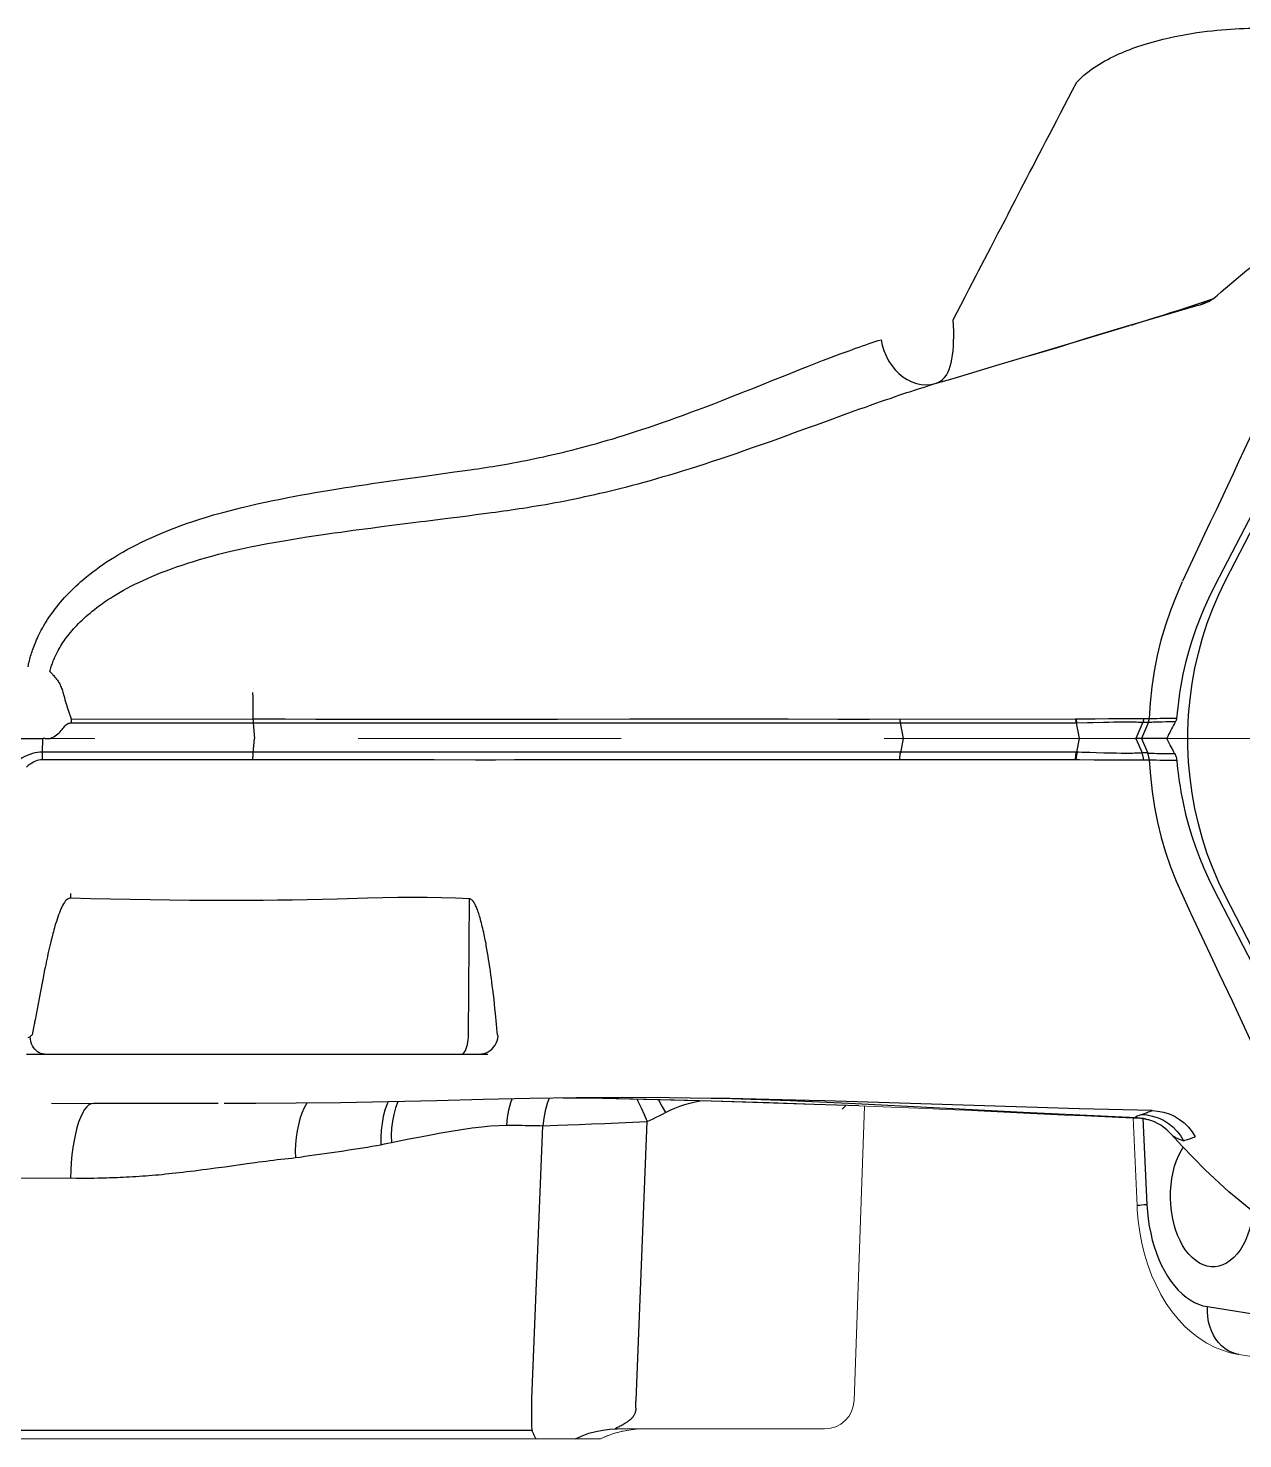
# Model space of a CAD drawing. Header units: millimetres. Extents: x 100 to 940, y 100 to 694.
# Drawn here: x 601.004 to 602.159, y 501.821 to 503.162 of the extents above; entities that cross this region are included whole.
import ezdxf

# ---------------------------------------------------------------- set-up
doc = ezdxf.new("R2010")
doc.units = ezdxf.units.MM
doc.linetypes.add('CENTER', pattern=[2, 1.25, -0.25, 0.25, -0.25])
doc.layers.add('CL', color=1, linetype='CENTER', lineweight=9)
doc.layers.add('OUTLINE', color=6, linetype='Continuous', lineweight=9)

msp = doc.modelspace()

# ---------------------------------------------------------------- linework, layer by layer
at = {"color": 9, "linetype": 'Continuous'}
for p, q in [((601.9075, 502.9313), (601.919, 502.9533)), ((601.8986, 502.9141), (601.9052, 502.9269)), ((601.9052, 502.9269), (601.9075, 502.9313)), ((601.8943, 502.9059), (601.8986, 502.9141)), ((601.8834, 502.8847), (601.8943, 502.9059)), ((602.0977, 502.894), (602.114, 502.8993)), ((602.114, 502.8993), (602.1302, 502.9047)), ((602.1243, 502.9014), (602.1256, 502.9019)), ((601.7237, 502.8319), (601.7346, 502.8362)), ((601.8662, 502.824), (601.8833, 502.829)), ((601.7663, 502.7897), (601.7782, 502.794)), ((601.7782, 502.794), (601.7894, 502.7981)), ((601.3625, 502.7335), (601.3794, 502.7359)), ((601.3794, 502.7359), (601.4096, 502.7401)), ((601.4096, 502.7401), (601.417, 502.7411)), ((601.3401, 502.7303), (601.3491, 502.7316)), ((601.3491, 502.7316), (601.3625, 502.7335)), ((601.3863, 502.694), (601.403, 502.6961)), ((601.403, 502.6961), (601.4146, 502.6975)), ((601.4146, 502.6975), (601.4222, 502.6985)), ((601.4222, 502.6985), (601.4297, 502.6995)), ((601.4297, 502.6995), (601.4372, 502.7005)), ((601.3401, 502.6882), (601.3498, 502.6894)), ((601.3498, 502.6894), (601.3728, 502.6923)), ((601.0399, 502.5217), (601.0431, 502.5118)), ((601.2176, 502.5304), (601.2177, 502.5257)), ((601.2177, 502.5257), (601.2178, 502.5211)), ((601.2178, 502.5211), (601.2179, 502.5166)), ((601.0431, 502.5118), (601.0445, 502.5075)), ((601.0445, 502.5075), (601.0452, 502.5053)), ((601.2179, 502.5166), (601.2179, 502.5098)), ((601.2179, 502.5098), (601.2179, 502.5048)), ((601.0452, 502.5053), (601.2179, 502.5052)), ((601.0452, 502.5053), (601.0452, 502.5044)), ((601.0452, 502.5044), (601.0452, 502.5036)), ((601.0452, 502.5036), (601.0452, 502.5027)), ((601.0453, 502.5015), (601.2181, 502.5015)), ((601.2181, 502.5015), (601.833, 502.5016)), ((601.2181, 502.5015), (601.2195, 502.4868)), ((601.4691, 502.5051), (601.5074, 502.5052)), ((601.5074, 502.5052), (601.576, 502.5053)), ((601.576, 502.5053), (601.607, 502.5053)), ((601.607, 502.5053), (601.6357, 502.5053)), ((601.6357, 502.5053), (601.6797, 502.5053)), ((601.6797, 502.5053), (601.7105, 502.5053)), ((601.7105, 502.5053), (601.7264, 502.5053)), ((601.7264, 502.5053), (601.7736, 502.5052)), ((601.7736, 502.5052), (601.8038, 502.5052)), ((601.8038, 502.5052), (601.9997, 502.5053)), ((601.833, 502.5016), (602.0001, 502.5016)), ((601.833, 502.5016), (601.8359, 502.4868)), ((601.9997, 502.5053), (602.0083, 502.5054)), ((602.0001, 502.5016), (602.0007, 502.5016)), ((602.0001, 502.5016), (602.0031, 502.4868)), ((602.0007, 502.5016), (602.011, 502.5019)), ((602.011, 502.5019), (602.0159, 502.5021)), ((602.0159, 502.5021), (602.0263, 502.5023)), ((602.0181, 502.5056), (602.031, 502.5057)), ((602.0263, 502.5023), (602.0312, 502.5024)), ((602.031, 502.5057), (602.0397, 502.5058)), ((602.0312, 502.5024), (602.0358, 502.5025)), ((602.0358, 502.5025), (602.0398, 502.5025)), ((602.0397, 502.5058), (602.045, 502.5058)), ((602.0398, 502.5025), (602.0433, 502.5025)), ((602.0433, 502.5025), (602.0465, 502.5025)), ((602.045, 502.5058), (602.052, 502.5058)), ((602.0465, 502.5025), (602.0506, 502.5025)), ((602.0506, 502.5025), (602.054, 502.5025)), ((602.052, 502.5058), (602.0563, 502.5058)), ((602.054, 502.5025), (602.0559, 502.5025)), ((602.0559, 502.5025), (602.0576, 502.5025)), ((602.0563, 502.5058), (602.058, 502.5058)), ((602.0636, 502.5023), (602.057, 502.4868)), ((602.0576, 502.5025), (602.0591, 502.5024)), ((602.058, 502.5058), (602.0595, 502.5058)), ((602.0591, 502.5024), (602.0603, 502.5024)), ((602.0595, 502.5058), (602.0609, 502.5057)), ((602.0603, 502.5024), (602.062, 502.5023)), ((602.0609, 502.5057), (602.063, 502.5057)), ((602.062, 502.5023), (602.0629, 502.5023)), ((602.0689, 502.5023), (602.0623, 502.4868)), ((602.0629, 502.5023), (602.0636, 502.5023)), ((602.063, 502.5057), (602.0643, 502.5057)), ((602.0637, 502.5023), (602.0689, 502.5023)), ((602.0643, 502.5057), (602.0696, 502.5057)), ((602.0714, 502.5057), (602.073, 502.5058)), ((602.072, 502.5024), (602.0735, 502.5025)), ((602.073, 502.5058), (602.0748, 502.5059)), ((602.0735, 502.5025), (602.0751, 502.5026)), ((602.0748, 502.5059), (602.0768, 502.5059)), ((602.0751, 502.5026), (602.0769, 502.5026)), ((602.0768, 502.5059), (602.0801, 502.506)), ((602.0769, 502.5026), (602.0789, 502.5027)), ((602.0789, 502.5027), (602.082, 502.5027)), ((602.0801, 502.506), (602.0837, 502.506)), ((602.082, 502.5027), (602.0853, 502.5028)), ((602.0837, 502.506), (602.089, 502.5061)), ((602.0853, 502.5028), (602.09, 502.5028)), ((602.089, 502.5061), (602.0956, 502.5061)), ((602.09, 502.5028), (602.0946, 502.5028)), ((601.0179, 502.4731), (601.0183, 502.4868)), ((601.8359, 502.4868), (601.8332, 502.473)), ((602.0031, 502.4868), (602.0004, 502.4737)), ((602.057, 502.4868), (602.063, 502.473)), ((602.0623, 502.4868), (602.0683, 502.4729)), ((601.0178, 502.4682), (601.0179, 502.4699)), ((601.0178, 502.4665), (601.0178, 502.4682)), ((601.2179, 502.4665), (601.0178, 502.4665)), ((601.2183, 502.4739), (601.0179, 502.4739)), ((601.0179, 502.4715), (601.0179, 502.4731)), ((601.0179, 502.4699), (601.0179, 502.4715)), ((601.8334, 502.4738), (601.2183, 502.4739)), ((601.3099, 502.4664), (601.271, 502.4665)), ((601.3902, 502.4664), (601.3099, 502.4664)), ((601.5792, 502.4665), (601.5494, 502.4665)), ((601.6073, 502.4665), (601.5792, 502.4665)), ((601.6338, 502.4665), (601.6073, 502.4665)), ((601.6593, 502.4665), (601.6338, 502.4665)), ((601.6854, 502.4665), (601.6593, 502.4665)), ((601.7805, 502.4664), (601.7261, 502.4665)), ((601.8069, 502.4664), (601.7805, 502.4664)), ((601.8325, 502.4664), (601.8069, 502.4664)), ((601.9997, 502.4665), (601.8325, 502.4664)), ((602.0004, 502.4737), (601.8334, 502.4738)), ((602.0003, 502.4664), (601.9997, 502.4665)), ((602.0035, 502.4664), (602.0003, 502.4664)), ((602.0024, 502.4737), (602.0014, 502.4737)), ((602.0056, 502.4736), (602.0024, 502.4737)), ((602.0173, 502.4663), (602.0035, 502.4664)), ((602.0132, 502.4733), (602.0056, 502.4736)), ((602.0194, 502.4731), (602.0132, 502.4733)), ((602.0348, 502.4662), (602.0173, 502.4663)), ((602.0265, 502.4729), (602.0194, 502.4731)), ((602.0304, 502.4728), (602.0265, 502.4729)), ((602.0344, 502.4727), (602.0304, 502.4728)), ((602.0386, 502.4727), (602.0344, 502.4727)), ((602.043, 502.4726), (602.0386, 502.4727)), ((602.0644, 502.4663), (602.0592, 502.4662)), ((602.0683, 502.473), (602.063, 502.473)), ((602.0696, 502.4663), (602.0644, 502.4663)), ((602.0707, 502.4662), (602.0696, 502.4663)), ((602.0437, 502.4662), (602.0348, 502.4662)), ((602.0528, 502.4662), (602.0437, 502.4662)), ((602.0592, 502.4662), (602.0528, 502.4662)), ((602.0732, 502.4662), (602.0707, 502.4662)), ((602.0763, 502.4661), (602.0732, 502.4662)), ((602.0798, 502.466), (602.0763, 502.4661)), ((602.0836, 502.466), (602.0798, 502.466)), ((602.0897, 502.4659), (602.0836, 502.466)), ((602.0958, 502.4658), (602.0897, 502.4659)), ((601.0448, 502.3351), (601.0449, 502.3394)), ((601.2981, 502.3342), (601.2696, 502.3335)), ((601.4228, 502.2052), (601.4236, 502.3345)), ((602.1011, 502.338), (602.1089, 502.3212)), ((602.1089, 502.3212), (602.1298, 502.2767)), ((601.0255, 502.2923), (601.0249, 502.2896)), ((601.0262, 502.2951), (601.0255, 502.2923)), ((601.027, 502.2981), (601.0262, 502.2951)), ((601.0278, 502.3013), (601.027, 502.2981)), ((601.0226, 502.2794), (601.022, 502.2768)), ((601.0231, 502.282), (601.0226, 502.2794)), ((601.0237, 502.2845), (601.0231, 502.282)), ((601.0243, 502.2871), (601.0237, 502.2845)), ((601.0249, 502.2896), (601.0243, 502.2871)), ((601.4409, 502.283), (601.4403, 502.2864)), ((601.4414, 502.2798), (601.4409, 502.283)), ((601.4419, 502.2768), (601.4414, 502.2798)), ((601.02, 502.2668), (601.0193, 502.2635)), ((601.0205, 502.2692), (601.02, 502.2668)), ((601.021, 502.2717), (601.0205, 502.2692)), ((601.0215, 502.2743), (601.021, 502.2717)), ((601.022, 502.2768), (601.0215, 502.2743)), ((601.4424, 502.2738), (601.4419, 502.2768)), ((601.4428, 502.2709), (601.4424, 502.2738)), ((601.4432, 502.2681), (601.4428, 502.2709)), ((601.4436, 502.2655), (601.4432, 502.2681)), ((601.4441, 502.2618), (601.4436, 502.2655)), ((602.1298, 502.2767), (602.1361, 502.2632)), ((601.4446, 502.2585), (601.4441, 502.2618)), ((601.445, 502.2556), (601.4446, 502.2585)), ((601.4454, 502.2519), (601.445, 502.2556)), ((601.4459, 502.2482), (601.4454, 502.2519)), ((602.1361, 502.2632), (602.1483, 502.2373)), ((601.0148, 502.2395), (601.0109, 502.2195)), ((601.4464, 502.2436), (601.4459, 502.2482)), ((601.447, 502.2387), (601.4464, 502.2436)), ((601.4475, 502.2345), (601.447, 502.2387)), ((601.4479, 502.2301), (601.4475, 502.2345)), ((601.4484, 502.2255), (601.4479, 502.2301)), ((601.4488, 502.222), (601.4484, 502.2255)), ((601.0097, 502.2137), (601.008, 502.2052)), ((601.0109, 502.2195), (601.0104, 502.2172)), ((601.4491, 502.2186), (601.4488, 502.222)), ((601.4495, 502.2152), (601.4491, 502.2186)), ((601.4498, 502.2116), (601.4495, 502.2152)), ((601.4501, 502.2078), (601.4498, 502.2116)), ((601.4503, 502.2052), (601.4501, 502.2078)), ((601.5525, 502.1445), (601.522, 502.1449)), ((601.6312, 502.1428), (601.5525, 502.1445)), ((601.4639, 502.1441), (601.4626, 502.1406)), ((601.7086, 502.1405), (601.6312, 502.1428)), ((601.7511, 502.139), (601.7086, 502.1405)), ((601.7921, 502.1415), (601.7615, 502.1424)), ((601.7778, 502.1344), (601.7812, 502.138)), ((601.84, 502.1371), (601.7842, 502.1398)), ((601.4589, 502.1193), (601.4649, 502.1193)), ((601.4649, 502.1193), (601.4707, 502.1192)), ((601.4831, 501.8593), (601.4935, 502.1187)), ((601.4935, 502.1187), (601.5078, 502.1192)), ((601.5078, 502.1192), (601.5172, 502.1195)), ((601.5172, 502.1195), (601.5279, 502.1199)), ((601.5279, 502.1199), (601.5397, 502.1204)), ((601.582, 501.8577), (601.5925, 502.1228)), ((602.0582, 502.1261), (602.0574, 502.1262)), ((602.0604, 502.1289), (602.062, 502.1294)), ((602.0627, 502.1257), (602.062, 502.1257)), ((602.0637, 502.1258), (602.0675, 502.044)), ((602.0654, 502.1253), (602.0697, 502.1242)), ((602.0994, 502.1093), (602.1023, 502.1045)), ((602.1096, 502.1068), (602.1134, 502.1081)), ((601.3396, 502.1007), (601.3429, 502.1014)), ((601.3429, 502.1014), (601.3462, 502.102)), ((601.3462, 502.102), (601.3495, 502.1027)), ((601.1824, 502.0786), (601.1912, 502.0798)), ((601.1912, 502.0798), (601.2125, 502.0828)), ((601.2125, 502.0828), (601.22, 502.0839)), ((600.9314, 502.0692), (601.0501, 502.0689)), ((601.0501, 502.0689), (601.0546, 502.069)), ((601.0546, 502.069), (601.0595, 502.069)), ((601.0595, 502.069), (601.0629, 502.069)), ((601.0629, 502.069), (601.0666, 502.069)), ((601.0666, 502.069), (601.0705, 502.0691)), ((601.0705, 502.0691), (601.0747, 502.0692)), ((602.1249, 501.9468), (602.4458, 501.8958)), ((601.4832, 501.8291), (600.9217, 501.8291))]:
    msp.add_line(p, q, dxfattribs=at)
at = {"color": 7, "linetype": 'Continuous'}
for p, q in [((602.2878, 502.9328), (602.1361, 502.64)), ((602.1422, 502.6368), (602.2941, 502.9321)), ((602.1252, 502.9017), (602.1252, 502.9017)), ((602.1344, 502.908), (602.1344, 502.908)), ((602.0629, 502.8827), (602.051, 502.8792)), ((602.0912, 502.8919), (602.0977, 502.894)), ((601.8833, 502.829), (601.9239, 502.8411)), ((602.1361, 502.64), (602.1307, 502.6296)), ((600.5726, 502.4868), (601.0183, 502.4868)), ((601.0212, 502.4869), (601.0228, 502.4869)), ((602.0623, 502.4868), (602.057, 502.4868)), ((602.0863, 502.4868), (602.0623, 502.4868)), ((602.0879, 502.4835), (602.0863, 502.4868)), ((602.0896, 502.4803), (602.0879, 502.4835)), ((602.0913, 502.4771), (602.0896, 502.4803)), ((602.2941, 502.0415), (602.1422, 502.3368)), ((601.0062, 502.1868), (601.441, 502.1868)), ((601.55, 502.1445), (601.5128, 502.145)), ((601.671, 502.1445), (601.6532, 502.1447)), ((601.0264, 502.1401), (601.0665, 502.14)), ((601.0919, 502.14), (601.0665, 502.14)), ((601.082, 502.14), (601.07, 502.14)), ((601.0956, 502.14), (601.082, 502.14)), ((601.0907, 502.14), (601.0842, 502.14)), ((601.1338, 502.14), (601.0907, 502.14)), ((601.0965, 502.14), (601.0956, 502.14)), ((601.1244, 502.14), (601.0965, 502.14)), ((601.1259, 502.14), (601.1015, 502.14)), ((601.1316, 502.14), (601.1244, 502.14)), ((601.1504, 502.1399), (601.1316, 502.14)), ((601.1439, 502.14), (601.1338, 502.14)), ((601.1465, 502.14), (601.1439, 502.14)), ((601.1547, 502.14), (601.1465, 502.14)), ((601.1564, 502.14), (601.1503, 502.14)), ((601.1658, 502.1399), (601.1504, 502.1399)), ((601.185, 502.14), (601.1561, 502.14)), ((601.1736, 502.14), (601.1658, 502.1399)), ((601.1816, 502.14), (601.1736, 502.14)), ((601.6022, 502.1434), (601.55, 502.1445)), ((601.6532, 502.1421), (601.6022, 502.1434)), ((601.7938, 502.1376), (601.7511, 502.139)), ((602.0621, 502.1257), (602.062, 502.1257)), ((602.0697, 502.1242), (602.0698, 502.1241)), ((602.1005, 502.0996), (602.0905, 502.1106))]:
    msp.add_line(p, q, dxfattribs=at)
at = {"color": 9, "linetype": 'Continuous'}
for points in [[(602.0007, 503.1106), (602.0029, 503.1129), (602.0053, 503.1151), (602.0076, 503.1172), (602.01, 503.1192), (602.0124, 503.1211), (602.0148, 503.1228), (602.0173, 503.1246), (602.0198, 503.1262), (602.0224, 503.1278), (602.025, 503.1293), (602.0276, 503.1308), (602.0303, 503.1322), (602.0329, 503.1336), (602.0356, 503.1349), (602.0383, 503.1362), (602.0409, 503.1374), (602.0435, 503.1385), (602.0461, 503.1396), (602.0488, 503.1407), (602.0514, 503.1417), (602.0541, 503.1427), (602.0569, 503.1437), (602.0598, 503.1447), (602.0628, 503.1457), (602.0659, 503.1466), (602.0691, 503.1476), (602.0724, 503.1485), (602.0758, 503.1495), (602.0793, 503.1504), (602.0829, 503.1513)], [(602.0829, 503.1513), (602.0885, 503.1526), (602.0941, 503.1538), (602.0994, 503.1549), (602.1047, 503.1559), (602.1098, 503.1568), (602.1149, 503.1576), (602.1198, 503.1583), (602.1246, 503.1589), (602.1293, 503.1594), (602.1339, 503.1599), (602.1384, 503.1603), (602.1428, 503.1606), (602.1471, 503.1609), (602.1513, 503.1612), (602.1554, 503.1614), (602.1595, 503.1616), (602.1635, 503.1617), (602.1674, 503.1618), (602.1712, 503.1618), (602.1752, 503.1618)], [(601.9928, 503.0955), (601.9967, 503.103), (602.0007, 503.1106)], [(601.9682, 503.0481), (601.9714, 503.0544), (601.9748, 503.0608), (601.9782, 503.0674), (601.9817, 503.0742), (601.9853, 503.0811), (601.9928, 503.0955)], [(601.9531, 503.0191), (601.956, 503.0246), (601.9589, 503.0302), (601.9619, 503.036), (601.9682, 503.0481)], [(601.9282, 502.9711), (601.9329, 502.9801), (601.9352, 502.9846), (601.9376, 502.9893), (601.9401, 502.994), (601.9426, 502.9988), (601.9451, 503.0037), (601.9477, 503.0087), (601.9531, 503.0191)], [(601.919, 502.9533), (601.9259, 502.9666), (601.9282, 502.9711)], [(602.1168, 502.8986), (602.1189, 502.8992), (602.121, 502.8999), (602.1231, 502.9007), (602.1252, 502.9017)], [(602.1168, 502.8986), (602.1179, 502.899), (602.1192, 502.8996), (602.1206, 502.9001), (602.1223, 502.9008), (602.1243, 502.9014)], [(601.8795, 502.8375), (601.8806, 502.8405), (601.8815, 502.8438), (601.8822, 502.8473), (601.8828, 502.8511), (601.8832, 502.8552), (601.8835, 502.8595), (601.8837, 502.864), (601.8838, 502.8688), (601.8838, 502.8739), (601.8836, 502.8792), (601.8834, 502.8847)], [(601.7346, 502.8362), (601.7399, 502.8383), (601.7449, 502.8403), (601.7498, 502.8422), (601.7545, 502.8441), (601.7591, 502.8459), (601.7635, 502.8476), (601.7678, 502.8492), (601.7719, 502.8507), (601.7758, 502.8522), (601.7797, 502.8537), (601.7834, 502.855), (601.787, 502.8563), (601.7905, 502.8576), (601.7939, 502.8588), (601.7972, 502.8599), (601.8004, 502.861), (601.8034, 502.8621), (601.8064, 502.8631), (601.8093, 502.864), (601.8121, 502.8649), (601.8148, 502.8658)], [(601.8148, 502.8658), (601.8159, 502.8605), (601.8175, 502.8554), (601.8195, 502.8504), (601.822, 502.8457), (601.8249, 502.8413), (601.8281, 502.8372), (601.8317, 502.8336), (601.8356, 502.8305), (601.8397, 502.8278), (601.844, 502.8257), (601.8485, 502.8242), (601.853, 502.8232), (601.8574, 502.8229), (601.8619, 502.8231), (601.8662, 502.824)], [(601.6928, 502.8195), (601.7058, 502.8247), (601.712, 502.8272), (601.7237, 502.8319)], [(601.8662, 502.824), (601.8689, 502.8251), (601.8712, 502.8264), (601.8733, 502.8281), (601.8752, 502.83), (601.8769, 502.8322), (601.8783, 502.8347), (601.8795, 502.8375)], [(601.6558, 502.8049), (601.6637, 502.808), (601.6714, 502.811), (601.6788, 502.8139), (601.686, 502.8168), (601.6928, 502.8195)], [(601.7894, 502.7981), (601.7947, 502.8), (601.7999, 502.8018), (601.8049, 502.8036), (601.8097, 502.8053), (601.8144, 502.8069), (601.8189, 502.8085), (601.8233, 502.81), (601.8275, 502.8115), (601.8316, 502.8129), (601.8356, 502.8142), (601.8394, 502.8155), (601.8431, 502.8167), (601.8467, 502.8179), (601.8503, 502.819), (601.8536, 502.8201), (601.8569, 502.8211), (601.8601, 502.8221), (601.8632, 502.8231), (601.8662, 502.824)], [(602.1866, 502.8179), (602.1706, 502.7839), (602.1653, 502.7725), (602.1599, 502.7612), (602.1546, 502.7498), (602.1493, 502.7384), (602.1439, 502.7269), (602.1331, 502.7039)], [(601.417, 502.7411), (601.4243, 502.7421), (601.428, 502.7427), (601.4316, 502.7432), (601.4352, 502.7438), (601.4388, 502.7443), (601.4424, 502.7449), (601.4459, 502.7454), (601.4494, 502.746), (601.4531, 502.7466), (601.4569, 502.7473), (601.4608, 502.7479), (601.4648, 502.7487), (601.4689, 502.7494), (601.4731, 502.7502), (601.4774, 502.751), (601.4816, 502.7519), (601.4859, 502.7528), (601.4902, 502.7537), (601.4945, 502.7546), (601.4989, 502.7556), (601.5032, 502.7566), (601.5076, 502.7576), (601.512, 502.7586), (601.5165, 502.7597), (601.521, 502.7609), (601.5255, 502.762), (601.5302, 502.7633), (601.5349, 502.7645), (601.5397, 502.7658), (601.5446, 502.7672), (601.5496, 502.7687), (601.5548, 502.7702), (601.5601, 502.7717), (601.5655, 502.7734), (601.571, 502.7751), (601.5767, 502.7769), (601.5825, 502.7788), (601.5885, 502.7807), (601.5946, 502.7828), (601.6008, 502.7849), (601.6072, 502.7871), (601.6137, 502.7894), (601.6204, 502.7918), (601.6272, 502.7942), (601.6341, 502.7968), (601.6412, 502.7994), (601.6484, 502.8021), (601.6558, 502.8049)], [(601.7327, 502.7775), (601.7468, 502.7826), (601.7535, 502.785), (601.7663, 502.7897)], [(601.6927, 502.7632), (601.7013, 502.7662), (601.7096, 502.7691), (601.7176, 502.772), (601.7253, 502.7748), (601.7327, 502.7775)], [(601.4372, 502.7005), (601.4447, 502.7015), (601.4485, 502.702), (601.4522, 502.7025), (601.456, 502.703), (601.4597, 502.7036), (601.4634, 502.7041), (601.4671, 502.7047), (601.4708, 502.7052), (601.4747, 502.7058), (601.4787, 502.7064), (601.4829, 502.7071), (601.4872, 502.7078), (601.4916, 502.7086), (601.4961, 502.7093), (601.5006, 502.7101), (601.5052, 502.711), (601.5098, 502.7118), (601.5145, 502.7127), (601.5191, 502.7137), (601.5238, 502.7146), (601.5285, 502.7156), (601.5332, 502.7166), (601.538, 502.7176), (601.5428, 502.7187), (601.5477, 502.7198), (601.5526, 502.721), (601.5576, 502.7221), (601.5627, 502.7234), (601.5678, 502.7247), (601.5731, 502.726), (601.5786, 502.7275), (601.5841, 502.7289), (601.5898, 502.7305), (601.5956, 502.7321), (601.6016, 502.7338), (601.6077, 502.7356), (601.614, 502.7374), (601.6204, 502.7393), (601.627, 502.7414), (601.6337, 502.7434), (601.6406, 502.7456), (601.6476, 502.7479), (601.6547, 502.7502), (601.662, 502.7526), (601.6694, 502.7551), (601.677, 502.7577), (601.6848, 502.7604), (601.6927, 502.7632)], [(601.1806, 502.6992), (601.1894, 502.7016), (601.1979, 502.7039), (601.2061, 502.706), (601.2142, 502.7079), (601.222, 502.7097), (601.2296, 502.7113), (601.2369, 502.7129), (601.2441, 502.7143), (601.2511, 502.7157), (601.2578, 502.717), (601.2644, 502.7182), (601.2708, 502.7193), (601.2771, 502.7204), (601.2831, 502.7215), (601.289, 502.7225), (601.2948, 502.7234), (601.3004, 502.7243), (601.3059, 502.7252), (601.3112, 502.726), (601.3163, 502.7268), (601.3214, 502.7275), (601.3262, 502.7283), (601.3309, 502.729), (601.3401, 502.7303)], [(601.0042, 502.555), (601.0045, 502.5564), (601.0048, 502.5579), (601.0052, 502.5593), (601.0055, 502.5608), (601.0059, 502.5622), (601.0063, 502.5636), (601.0067, 502.5651), (601.0071, 502.5665), (601.0076, 502.5679), (601.008, 502.5693), (601.0085, 502.5708), (601.0091, 502.5723), (601.0096, 502.5738), (601.0102, 502.5754), (601.0109, 502.577), (601.0115, 502.5786), (601.0123, 502.5804), (601.0131, 502.5821), (601.0139, 502.5839), (601.0148, 502.5858), (601.0158, 502.5877), (601.0168, 502.5896), (601.0179, 502.5916), (601.019, 502.5936), (601.0202, 502.5956), (601.0215, 502.5976), (601.0228, 502.5997), (601.0241, 502.6018), (601.0256, 502.6039), (601.027, 502.6059), (601.0286, 502.608), (601.0301, 502.6101), (601.0318, 502.6122), (601.0335, 502.6143), (601.0352, 502.6164), (601.037, 502.6185), (601.0389, 502.6206), (601.0409, 502.6228), (601.0429, 502.6249), (601.0451, 502.6271), (601.0473, 502.6293), (601.0496, 502.6315), (601.052, 502.6337), (601.0545, 502.6359), (601.0572, 502.6382), (601.0599, 502.6405), (601.0628, 502.6428), (601.0657, 502.6451), (601.0688, 502.6474), (601.0721, 502.6498), (601.0754, 502.6521), (601.0789, 502.6545), (601.0826, 502.6568), (601.0863, 502.6592), (601.0903, 502.6616), (601.0943, 502.6639), (601.0985, 502.6663), (601.1029, 502.6686), (601.1073, 502.6709), (601.112, 502.6732), (601.1168, 502.6755), (601.1217, 502.6778), (601.1268, 502.6801), (601.1321, 502.6823), (601.1375, 502.6845), (601.1431, 502.6867), (601.1488, 502.6888), (601.1548, 502.691), (601.1609, 502.6931), (601.1673, 502.6951), (601.1738, 502.6972), (601.1806, 502.6992)], [(602.1331, 502.7039), (602.1276, 502.6924), (602.1222, 502.6808)], [(601.1982, 502.665), (601.207, 502.6669), (601.2155, 502.6688), (601.2238, 502.6704), (601.2318, 502.672), (601.2397, 502.6734), (601.2473, 502.6747), (601.2547, 502.676), (601.2619, 502.6771), (601.269, 502.6783), (601.2758, 502.6793), (601.2824, 502.6803), (601.2889, 502.6813), (601.2952, 502.6822), (601.3014, 502.683), (601.3074, 502.6838), (601.3132, 502.6846), (601.3189, 502.6854), (601.3244, 502.6861), (601.3298, 502.6868), (601.3401, 502.6882)], [(601.3728, 502.6923), (601.3774, 502.6929), (601.3819, 502.6934), (601.3863, 502.694)], [(602.1222, 502.6808), (602.1064, 502.6472), (602.1013, 502.6363)], [(601.0249, 502.5504), (601.0252, 502.5515), (601.0255, 502.5527), (601.0259, 502.5538), (601.0262, 502.5549), (601.0266, 502.5561), (601.027, 502.5572), (601.0274, 502.5583), (601.0278, 502.5594), (601.0282, 502.5606), (601.0287, 502.5617), (601.0292, 502.5629), (601.0297, 502.5641), (601.0303, 502.5653), (601.0309, 502.5665), (601.0315, 502.5678), (601.0322, 502.5692), (601.0329, 502.5705), (601.0337, 502.5719), (601.0346, 502.5734), (601.0355, 502.5748), (601.0364, 502.5764), (601.0374, 502.5779), (601.0385, 502.5795), (601.0396, 502.581), (601.0408, 502.5827), (601.042, 502.5843), (601.0433, 502.5859), (601.0446, 502.5876), (601.046, 502.5893), (601.0475, 502.5909), (601.049, 502.5926), (601.0505, 502.5943), (601.0521, 502.5959), (601.0538, 502.5976), (601.0555, 502.5993), (601.0573, 502.6009), (601.0591, 502.6026), (601.0611, 502.6043), (601.0631, 502.606), (601.0652, 502.6078), (601.0673, 502.6095), (601.0696, 502.6113), (601.072, 502.613), (601.0745, 502.6148), (601.077, 502.6166), (601.0797, 502.6184), (601.0825, 502.6202), (601.0855, 502.6221), (601.0885, 502.6239), (601.0917, 502.6258), (601.095, 502.6276), (601.0984, 502.6295), (601.102, 502.6314), (601.1057, 502.6333), (601.1095, 502.6351), (601.1135, 502.637), (601.1176, 502.6389), (601.1219, 502.6407), (601.1263, 502.6426), (601.1308, 502.6444), (601.1355, 502.6462), (601.1404, 502.648), (601.1454, 502.6498), (601.1506, 502.6516), (601.1559, 502.6533), (601.1614, 502.6551), (601.167, 502.6568), (601.1729, 502.6585), (601.1789, 502.6601), (601.1851, 502.6618), (601.1916, 502.6634), (601.1982, 502.665)], [(602.101, 502.6356), (602.0951, 502.6221), (602.0897, 502.6084), (602.085, 502.5944), (602.0808, 502.5801), (602.0773, 502.5656), (602.0744, 502.5508), (602.0721, 502.5359), (602.0705, 502.5208), (602.0696, 502.5057)], [(601.0249, 502.5504), (601.0255, 502.5498), (601.0261, 502.5492), (601.0267, 502.5486), (601.0273, 502.5479), (601.0279, 502.5472), (601.0286, 502.5465), (601.0292, 502.5458), (601.0298, 502.5451), (601.0305, 502.5443)], [(601.0305, 502.5443), (601.031, 502.5436), (601.0316, 502.5429), (601.0322, 502.5421), (601.0327, 502.5413), (601.0332, 502.5404), (601.0338, 502.5395), (601.0343, 502.5386), (601.0347, 502.5376), (601.0352, 502.5366), (601.0357, 502.5355), (601.0361, 502.5344), (601.0365, 502.5333), (601.0369, 502.5321), (601.0372, 502.5309), (601.0381, 502.5276)], [(601.0381, 502.5276), (601.0387, 502.5256), (601.0393, 502.5236), (601.0399, 502.5217)], [(601.0253, 502.4868), (601.027, 502.4876), (601.0286, 502.4884), (601.0301, 502.4893), (601.0314, 502.4902), (601.0326, 502.4912), (601.0337, 502.4922), (601.0348, 502.4932), (601.0357, 502.4942), (601.0366, 502.4952), (601.0374, 502.4962), (601.0382, 502.4971), (601.0388, 502.4981)], [(601.0388, 502.4981), (601.0391, 502.4984), (601.0393, 502.4987), (601.0396, 502.499), (601.0398, 502.4993), (601.0401, 502.4995), (601.0404, 502.4998), (601.0406, 502.5), (601.0409, 502.5002), (601.0412, 502.5004), (601.0414, 502.5005), (601.0417, 502.5007), (601.042, 502.5008), (601.0423, 502.501), (601.0426, 502.5011), (601.043, 502.5012), (601.0433, 502.5013), (601.0437, 502.5014), (601.044, 502.5014), (601.0444, 502.5015), (601.0448, 502.5015), (601.0453, 502.5015)], [(601.0452, 502.5027), (601.0452, 502.5019), (601.0453, 502.5015)], [(601.2179, 502.5053), (601.2485, 502.5053), (601.2778, 502.5052), (601.3058, 502.5052), (601.3324, 502.5052)], [(601.2179, 502.5048), (601.2179, 502.5044), (601.218, 502.504), (601.218, 502.5036), (601.218, 502.5031), (601.218, 502.5027), (601.218, 502.5023), (601.2181, 502.5019), (601.2181, 502.5015)], [(601.3324, 502.5052), (601.382, 502.5051), (601.4052, 502.5051), (601.4274, 502.5051), (601.4487, 502.5051), (601.4691, 502.5051)], [(601.8326, 502.5052), (601.8326, 502.5048), (601.8326, 502.5044), (601.8326, 502.504), (601.8327, 502.5036), (601.8327, 502.5032), (601.8328, 502.5028), (601.8329, 502.5023), (601.8329, 502.502), (601.833, 502.5016)], [(601.9997, 502.5053), (601.9997, 502.5049), (601.9997, 502.5045), (601.9998, 502.504), (601.9998, 502.5036), (601.9998, 502.5032), (601.9999, 502.5028), (601.9999, 502.5024), (602, 502.502), (602.0001, 502.5016)], [(602.0002, 502.5053), (602.0002, 502.5049), (602.0003, 502.5045), (602.0003, 502.504), (602.0003, 502.5036), (602.0004, 502.5032), (602.0005, 502.5028), (602.0005, 502.5024), (602.0006, 502.502), (602.0007, 502.5016)], [(602.0083, 502.5054), (602.0106, 502.5055), (602.0181, 502.5056)], [(602.0643, 502.5057), (602.0643, 502.5053), (602.0643, 502.5049), (602.0642, 502.5045), (602.0642, 502.5041), (602.0641, 502.5037), (602.064, 502.5034), (602.0639, 502.503), (602.0638, 502.5026), (602.0637, 502.5023)], [(602.0689, 502.5023), (602.0695, 502.5023), (602.07, 502.5023), (602.0706, 502.5024), (602.072, 502.5024)], [(602.069, 502.5023), (602.0691, 502.5026), (602.0692, 502.503), (602.0693, 502.5034), (602.0694, 502.5037), (602.0694, 502.5041), (602.0695, 502.5045), (602.0695, 502.5049), (602.0695, 502.5053), (602.0695, 502.5057)], [(602.0696, 502.5057), (602.0701, 502.5057), (602.0714, 502.5057)], [(601.2179, 502.4673), (601.2179, 502.4682), (601.2179, 502.469), (601.218, 502.4699), (601.218, 502.4707), (601.2181, 502.4715), (601.2181, 502.4723), (601.2182, 502.4731), (601.2195, 502.4868)], [(601.0179, 502.4739), (601.0155, 502.4738), (601.0131, 502.4736), (601.0107, 502.4731), (601.0083, 502.4725), (601.0059, 502.4717), (601.0035, 502.4707), (601.0011, 502.4696), (600.9987, 502.4683), (600.9964, 502.4668)], [(601.0178, 502.4665), (601.0162, 502.4664), (601.0146, 502.4661), (601.0129, 502.4657), (601.0112, 502.4651), (601.0095, 502.4643), (601.0078, 502.4634), (601.0061, 502.4623), (601.0044, 502.461), (601.0027, 502.4596)], [(601.271, 502.4665), (601.2349, 502.4665), (601.2179, 502.4665)], [(601.4665, 502.4664), (601.4483, 502.4663), (601.4294, 502.4663), (601.3902, 502.4664)], [(601.5494, 502.4665), (601.5178, 502.4664), (601.4665, 502.4664)], [(601.7261, 502.4665), (601.7125, 502.4665), (601.6989, 502.4665), (601.6854, 502.4665)], [(601.8325, 502.4664), (601.8325, 502.4673), (601.8326, 502.4681), (601.8327, 502.469), (601.8327, 502.4698), (601.8328, 502.4706), (601.8329, 502.4714), (601.8331, 502.4722), (601.8332, 502.473)], [(601.9997, 502.4665), (601.9997, 502.4673), (601.9997, 502.4681), (601.9998, 502.4689), (601.9998, 502.4698), (601.9999, 502.4706), (602, 502.4714), (602.0002, 502.4722), (602.0003, 502.473), (602.0004, 502.4737)], [(602.0003, 502.4664), (602.0003, 502.4673), (602.0004, 502.4681), (602.0005, 502.4689), (602.0006, 502.4698), (602.0008, 502.4706), (602.0009, 502.4714), (602.0011, 502.4722), (602.0012, 502.4729), (602.0014, 502.4737)], [(602.0014, 502.4737), (602.0013, 502.4737), (602.0011, 502.4737), (602.0009, 502.4737), (602.0008, 502.4737), (602.0006, 502.4737), (602.0004, 502.4737)], [(602.063, 502.473), (602.0614, 502.4729), (602.0596, 502.4728), (602.0577, 502.4727), (602.0557, 502.4727), (602.0537, 502.4726), (602.0516, 502.4726), (602.0495, 502.4726), (602.0473, 502.4726), (602.043, 502.4726)], [(602.0644, 502.4663), (602.0643, 502.467), (602.0642, 502.4678), (602.0641, 502.4686), (602.0639, 502.4693), (602.0637, 502.4701), (602.0635, 502.4708), (602.0632, 502.4715), (602.063, 502.4722), (602.0627, 502.473)], [(602.0696, 502.4663), (602.0696, 502.467), (602.0695, 502.4678), (602.0693, 502.4686), (602.0692, 502.4693), (602.069, 502.4701), (602.0688, 502.4708), (602.0686, 502.4715), (602.0683, 502.4723), (602.068, 502.473)], [(602.0683, 502.4729), (602.0699, 502.4728), (602.0719, 502.4728), (602.0742, 502.4727), (602.0768, 502.4726), (602.0797, 502.4725), (602.0829, 502.4725), (602.0863, 502.4724), (602.0899, 502.4724), (602.0938, 502.4724)], [(602.0696, 502.4663), (602.0707, 502.4513), (602.0723, 502.4364), (602.0746, 502.4216), (602.0775, 502.4071), (602.081, 502.3928), (602.0852, 502.3787), (602.0899, 502.3648), (602.0952, 502.3512), (602.1011, 502.338)], [(601.0448, 502.3351), (601.0439, 502.3351), (601.0431, 502.3348), (601.0422, 502.3344), (601.0413, 502.3338), (601.0405, 502.333), (601.0396, 502.332), (601.0388, 502.3308), (601.0379, 502.3295), (601.0371, 502.328), (601.0363, 502.3265), (601.0355, 502.3248), (601.0348, 502.323), (601.034, 502.3211), (601.0333, 502.3191), (601.0325, 502.317), (601.0318, 502.3149), (601.0311, 502.3127), (601.0304, 502.3106), (601.0298, 502.3086), (601.0293, 502.3067), (601.0288, 502.3048), (601.0283, 502.303), (601.0278, 502.3013)], [(601.2138, 502.3328), (601.1951, 502.3327), (601.1765, 502.3327), (601.1577, 502.3328), (601.139, 502.333), (601.1202, 502.3333), (601.1014, 502.3336), (601.0825, 502.334), (601.0637, 502.3345), (601.0448, 502.3351)], [(601.2696, 502.3335), (601.2554, 502.3332), (601.2414, 502.333), (601.2275, 502.3329), (601.2138, 502.3328)], [(601.4236, 502.3345), (601.4105, 502.335), (601.3972, 502.3354), (601.3836, 502.3356), (601.3697, 502.3356), (601.3555, 502.3355), (601.3412, 502.3353), (601.3269, 502.335), (601.2981, 502.3342)], [(601.4403, 502.2864), (601.4397, 502.2898), (601.4394, 502.2916), (601.4391, 502.2933), (601.4387, 502.2951), (601.4383, 502.297), (601.438, 502.2988), (601.4376, 502.3006), (601.4372, 502.3025), (601.4368, 502.3043), (601.4364, 502.3062), (601.4359, 502.308), (601.4355, 502.3098), (601.4351, 502.3115), (601.4346, 502.3132), (601.4342, 502.3148), (601.4338, 502.3163), (601.4333, 502.3178), (601.4329, 502.3192), (601.4325, 502.3205), (601.432, 502.3218), (601.4316, 502.323), (601.4312, 502.3241), (601.4308, 502.3252), (601.4304, 502.3262), (601.4299, 502.3272), (601.4295, 502.3281), (601.4291, 502.3289), (601.4287, 502.3297), (601.4283, 502.3304), (601.4278, 502.3311), (601.4274, 502.3317), (601.427, 502.3323), (601.4265, 502.3327), (601.4261, 502.3332), (601.4257, 502.3335), (601.4253, 502.3338), (601.4248, 502.3341), (601.4244, 502.3343), (601.424, 502.3344), (601.4236, 502.3345)], [(601.0193, 502.2635), (601.0182, 502.2573), (601.018, 502.2563), (601.0178, 502.2554), (601.0176, 502.2544), (601.0148, 502.2395)], [(602.1483, 502.2373), (602.1655, 502.2005), (602.1712, 502.1886), (602.1768, 502.1765), (602.1939, 502.1401)], [(601.0104, 502.2172), (601.0102, 502.216), (601.0099, 502.2148), (601.0097, 502.2137)], [(601.0061, 502.2031), (601.0041, 502.2022)], [(601.008, 502.2052), (601.0077, 502.2049), (601.0074, 502.2046), (601.007, 502.2042), (601.0067, 502.2038), (601.0064, 502.2035), (601.0061, 502.2031)], [(601.0164, 502.1874), (601.0148, 502.188), (601.0133, 502.1889), (601.0119, 502.1901), (601.0106, 502.1915), (601.0095, 502.1931), (601.0085, 502.1948), (601.0076, 502.1967), (601.0069, 502.1988), (601.0064, 502.2009), (601.0061, 502.2031)], [(601.416, 502.1868), (601.4169, 502.187), (601.4177, 502.1874), (601.4186, 502.1882), (601.4194, 502.1893), (601.4201, 502.1906), (601.4207, 502.1922), (601.4213, 502.194), (601.4218, 502.196), (601.4222, 502.1982), (601.4225, 502.2004), (601.4227, 502.2028), (601.4228, 502.2052)], [(601.4434, 502.1903), (601.4451, 502.1917), (601.4466, 502.1934), (601.448, 502.1953), (601.4491, 502.1973), (601.4499, 502.1994), (601.4505, 502.2017), (601.4509, 502.2039)], [(601.4509, 502.2039), (601.4508, 502.2042), (601.4507, 502.2044), (601.4506, 502.2046), (601.4505, 502.2048), (601.4504, 502.205), (601.4503, 502.2052)], [(601.0026, 502.1868), (601.0044, 502.1868), (601.0062, 502.1868)], [(601.0197, 502.1868), (601.018, 502.187), (601.0164, 502.1874)], [(601.433, 502.1868), (601.4352, 502.187), (601.4374, 502.1874), (601.4395, 502.1881), (601.4415, 502.1891), (601.4434, 502.1903)], [(601.4994, 502.1448), (601.4976, 502.14), (601.4956, 502.133), (601.4942, 502.1259), (601.4935, 502.1187)], [(601.0665, 502.14), (601.0643, 502.1396), (601.0621, 502.1385), (601.06, 502.1366), (601.0579, 502.134), (601.0559, 502.1306), (601.054, 502.1266), (601.0522, 502.122), (601.0506, 502.1167), (601.0492, 502.111), (601.0479, 502.1048), (601.0468, 502.0981), (601.0459, 502.0912), (601.0452, 502.0839), (601.0448, 502.0765), (601.0445, 502.069)], [(601.3464, 502.1413), (601.3455, 502.1394), (601.3434, 502.1335), (601.3418, 502.1274), (601.3406, 502.121), (601.3398, 502.1144), (601.3394, 502.1076), (601.3396, 502.1007)], [(601.3555, 502.1415), (601.3555, 502.1415), (601.3534, 502.1357), (601.3517, 502.1295), (601.3505, 502.123), (601.3497, 502.1164), (601.3494, 502.1096), (601.3495, 502.1027)], [(601.4626, 502.1406), (601.4608, 502.1336), (601.4596, 502.1265), (601.4589, 502.1193)], [(601.5829, 502.1438), (601.5838, 502.142), (601.5867, 502.1357), (601.5896, 502.1293), (601.5925, 502.1228)], [(601.5925, 502.1228), (601.5954, 502.1241), (601.5983, 502.1254), (601.6012, 502.1268), (601.6041, 502.1282), (601.607, 502.1297), (601.6099, 502.1312)], [(601.6032, 502.1434), (601.6065, 502.1374), (601.6099, 502.1312)], [(601.6099, 502.1312), (601.6143, 502.1335), (601.6188, 502.1355), (601.6235, 502.1373), (601.6282, 502.1389), (601.6331, 502.1403), (601.638, 502.1414), (601.6429, 502.1423)], [(601.7842, 502.1398), (601.7285, 502.1423), (601.6729, 502.1444), (601.6682, 502.1445)], [(602.0723, 502.1331), (602.0029, 502.1348), (601.933, 502.137), (601.8627, 502.1393), (601.7921, 502.1415)], [(602.0574, 502.1262), (602.0038, 502.1287), (601.9498, 502.1314), (601.8952, 502.1343), (601.84, 502.1371)], [(602.0653, 502.1305), (602.0676, 502.1313), (602.0687, 502.1318)], [(602.0687, 502.1318), (602.0711, 502.1326), (602.0723, 502.1331)], [(602.0723, 502.1331), (602.0779, 502.1327), (602.0833, 502.1317), (602.0886, 502.13), (602.0937, 502.1277), (602.0985, 502.1248), (602.1029, 502.1214), (602.1069, 502.1174), (602.1104, 502.113), (602.1134, 502.1081)], [(601.3495, 502.1027), (601.3586, 502.1046), (601.3679, 502.1065), (601.3773, 502.1083), (601.3869, 502.1101), (601.3966, 502.1119), (601.4063, 502.1136), (601.4162, 502.1152), (601.4261, 502.1166), (601.4354, 502.1178), (601.4438, 502.1186), (601.4516, 502.1191), (601.4589, 502.1193)], [(601.4707, 502.1192), (601.4736, 502.1192), (601.4765, 502.1191), (601.4793, 502.1191), (601.4821, 502.119), (601.485, 502.1189), (601.4878, 502.1189), (601.4907, 502.1188), (601.4935, 502.1187)], [(601.5397, 502.1204), (601.5523, 502.1209), (601.5588, 502.1212), (601.5655, 502.1215), (601.5722, 502.1218), (601.579, 502.1221), (601.5857, 502.1224), (601.5925, 502.1228)], [(602.0574, 502.1262), (602.0568, 502.1264), (602.0565, 502.1267), (602.0565, 502.1269), (602.0568, 502.1272), (602.0573, 502.1276), (602.0581, 502.128), (602.0592, 502.1284), (602.0604, 502.1289)], [(602.0574, 502.1262), (602.0614, 502.1259), (602.0654, 502.1253)], [(602.062, 502.1257), (602.0606, 502.1258), (602.0592, 502.1259), (602.0582, 502.1261)], [(602.062, 502.1294), (602.0631, 502.1298), (602.0642, 502.1301), (602.0653, 502.1305)], [(602.062, 502.1294), (602.0674, 502.129), (602.0728, 502.1279), (602.0781, 502.1262), (602.0831, 502.1239), (602.0878, 502.121), (602.0921, 502.1176), (602.096, 502.1136), (602.0994, 502.1093)], [(602.0906, 502.1106), (602.0911, 502.1101), (602.0921, 502.1092), (602.0933, 502.1084), (602.0947, 502.1076), (602.0963, 502.1068), (602.0981, 502.106), (602.1001, 502.1053), (602.1023, 502.1045)], [(602.1023, 502.1045), (602.1035, 502.1049), (602.1047, 502.1052), (602.1059, 502.1056), (602.1071, 502.106), (602.1083, 502.1064), (602.1096, 502.1068)], [(601.2583, 502.0884), (601.2627, 502.089), (601.2672, 502.0897), (601.2718, 502.0904), (601.2764, 502.091), (601.2952, 502.0937)], [(601.2952, 502.0937), (601.2999, 502.0943), (601.3044, 502.095), (601.309, 502.0957), (601.3135, 502.0964), (601.3179, 502.097), (601.3223, 502.0977), (601.3267, 502.0985), (601.331, 502.0992), (601.3353, 502.1), (601.3396, 502.1007)], [(601.0747, 502.0692), (601.0791, 502.0693), (601.0815, 502.0694), (601.0839, 502.0694), (601.0865, 502.0695), (601.0891, 502.0696), (601.0919, 502.0697), (601.0947, 502.0699), (601.0976, 502.07), (601.1006, 502.0702), (601.1037, 502.0704), (601.1067, 502.0706), (601.1098, 502.0708), (601.1129, 502.071), (601.116, 502.0712), (601.1191, 502.0714), (601.1222, 502.0717), (601.1253, 502.072), (601.1285, 502.0722), (601.1316, 502.0725), (601.1348, 502.0729), (601.138, 502.0732), (601.1413, 502.0735), (601.1446, 502.0739), (601.1479, 502.0742), (601.1514, 502.0746), (601.1549, 502.0751), (601.1585, 502.0755), (601.1623, 502.076), (601.1661, 502.0764), (601.17, 502.077), (601.174, 502.0775), (601.1782, 502.078), (601.1824, 502.0786)], [(601.22, 502.0839), (601.2236, 502.0843), (601.2271, 502.0848), (601.2305, 502.0852), (601.234, 502.0857), (601.2374, 502.0861), (601.2409, 502.0865), (601.2443, 502.0869), (601.2478, 502.0873), (601.2513, 502.0876), (601.2548, 502.088), (601.2583, 502.0884)], [(602.0581, 502.0427), (602.0581, 502.0427), (602.0584, 502.0429), (602.0593, 502.0431), (602.0606, 502.0433), (602.0624, 502.0435), (602.0647, 502.0438), (602.0675, 502.044)], [(602.0675, 502.044), (602.0679, 502.037), (602.0687, 502.0302), (602.0697, 502.0234), (602.071, 502.0167), (602.0725, 502.0101), (602.0743, 502.0038), (602.0764, 501.9976), (602.0788, 501.9917), (602.0813, 501.986), (602.0841, 501.9807), (602.0871, 501.9756), (602.0902, 501.9709), (602.0936, 501.9666), (602.0971, 501.9626), (602.1008, 501.959), (602.1046, 501.9559), (602.1085, 501.9531), (602.1125, 501.9508), (602.1166, 501.949), (602.1207, 501.9477), (602.1249, 501.9468)], [(602.1549, 501.9013), (602.152, 501.9019), (602.1483, 501.9032), (602.1448, 501.9049), (602.1415, 501.907), (602.1383, 501.9096), (602.1355, 501.9126), (602.1329, 501.916), (602.1307, 501.9198), (602.1288, 501.9238), (602.1272, 501.9281), (602.126, 501.9325), (602.1253, 501.9372), (602.1249, 501.9419), (602.1249, 501.9468)], [(601.4832, 501.8291), (601.483, 501.834), (601.4829, 501.839), (601.4828, 501.844), (601.4828, 501.8491), (601.4829, 501.8542), (601.4831, 501.8593)], [(601.5661, 501.833), (601.567, 501.8335), (601.5679, 501.8339), (601.5688, 501.8344), (601.5696, 501.8349), (601.5705, 501.8354), (601.5713, 501.8359), (601.5722, 501.8364), (601.573, 501.8369), (601.5738, 501.8374), (601.5745, 501.8379), (601.5752, 501.8385), (601.5759, 501.839), (601.5765, 501.8396), (601.5772, 501.8401), (601.5777, 501.8406), (601.5782, 501.8412), (601.5787, 501.8417), (601.5792, 501.8422), (601.5796, 501.8428), (601.58, 501.8433), (601.5803, 501.8439), (601.5806, 501.8444), (601.5809, 501.845), (601.5812, 501.8455), (601.5814, 501.8461), (601.5816, 501.8467), (601.5818, 501.8474), (601.5819, 501.848), (601.582, 501.8487), (601.582, 501.8494), (601.582, 501.85), (601.5819, 501.8507)], [(601.5819, 501.8507), (601.5817, 501.8519), (601.5817, 501.853), (601.5817, 501.8542), (601.5817, 501.8553), (601.5818, 501.8565), (601.582, 501.8577)], [(601.4869, 501.8212), (601.4866, 501.8216), (601.4864, 501.8221), (601.4861, 501.8226), (601.4859, 501.8231), (601.4856, 501.8236), (601.4854, 501.8241), (601.4852, 501.8246), (601.4849, 501.8251), (601.4847, 501.8256), (601.4844, 501.8262), (601.4842, 501.8268), (601.4839, 501.8273), (601.4837, 501.8279), (601.4835, 501.8285), (601.4832, 501.8291)], [(601.5245, 501.8212), (601.5307, 501.824), (601.5372, 501.8264), (601.5437, 501.8282), (601.5504, 501.8295), (601.5572, 501.8303), (601.564, 501.8306)], [(601.564, 501.8306), (601.5633, 501.8306), (601.5629, 501.8307), (601.5627, 501.8308), (601.5627, 501.831), (601.5629, 501.8312), (601.5633, 501.8315), (601.5638, 501.8318), (601.5645, 501.8322), (601.5661, 501.833)]]:
    msp.add_lwpolyline(points, dxfattribs=at)
at = {"color": 7, "linetype": 'Continuous'}
for points in [[(602.1344, 502.908), (602.138, 502.9113), (602.1623, 502.9319), (602.1865, 502.9497), (602.2105, 502.9649), (602.2344, 502.9777), (602.2584, 502.9883), (602.2824, 502.9968), (602.3065, 503.0034), (602.3258, 503.0072)], [(602.1168, 502.8986), (602.0898, 502.8907), (602.0629, 502.8827)], [(602.1252, 502.9017), (602.1265, 502.9023), (602.1282, 502.9034), (602.1303, 502.9047), (602.1324, 502.9063), (602.1344, 502.908)], [(602.0528, 502.8797), (602.0571, 502.8811), (602.0623, 502.8827), (602.0684, 502.8846), (602.0754, 502.8868), (602.083, 502.8892), (602.0912, 502.8919)], [(601.9239, 502.8411), (601.9677, 502.8542), (602.0109, 502.8671), (602.051, 502.8792)], [(602.051, 502.8792), (602.0359, 502.8747), (602.0089, 502.8665), (601.982, 502.8582), (601.955, 502.85)], [(602.1307, 502.6296), (602.1259, 502.6199), (602.1215, 502.61), (602.1173, 502.6), (602.1135, 502.5899), (602.1101, 502.5795), (602.107, 502.5691), (602.1042, 502.5586), (602.1017, 502.5479), (602.0997, 502.5372)], [(602.1422, 502.3368), (602.1358, 502.35), (602.13, 502.3635), (602.1248, 502.3772), (602.1203, 502.3913), (602.1163, 502.4056), (602.113, 502.4201), (602.1104, 502.4347), (602.1084, 502.4495), (602.1071, 502.4643), (602.1064, 502.4793), (602.1064, 502.4943), (602.1071, 502.5093), (602.1084, 502.5241), (602.1104, 502.5389), (602.113, 502.5535), (602.1163, 502.568), (602.1203, 502.5824), (602.1248, 502.5964), (602.13, 502.6102), (602.1358, 502.6236), (602.1422, 502.6368)], [(602.0997, 502.5372), (602.0988, 502.532), (602.098, 502.5269), (602.0973, 502.5217), (602.0967, 502.5165), (602.0961, 502.5113), (602.0956, 502.5061)], [(602.0946, 502.5028), (602.0937, 502.5011), (602.0928, 502.4994), (602.0918, 502.4976), (602.0909, 502.4959), (602.09, 502.4941), (602.0891, 502.4923), (602.0881, 502.4905), (602.0872, 502.4887), (602.0863, 502.4868)], [(602.0956, 502.5061), (602.0956, 502.5055), (602.0954, 502.5049), (602.0953, 502.5044), (602.0951, 502.5038), (602.0949, 502.5033), (602.0946, 502.5028)], [(601.0183, 502.4873), (601.019, 502.4872), (601.0197, 502.487), (601.0204, 502.4869), (601.0212, 502.4869)], [(601.0228, 502.4869), (601.0245, 502.4868), (601.0253, 502.4868)], [(602.0938, 502.4724), (602.0929, 502.4739), (602.0913, 502.4771)], [(602.0938, 502.4724), (602.0943, 502.4714), (602.0947, 502.4703), (602.0951, 502.4692), (602.0954, 502.4681), (602.0956, 502.467), (602.0958, 502.4658)], [(602.0958, 502.4658), (602.0962, 502.4609), (602.0968, 502.4559), (602.0974, 502.451), (602.0981, 502.446), (602.0989, 502.4411), (602.0997, 502.4362)], [(602.0997, 502.4362), (602.1018, 502.4255), (602.1042, 502.4149), (602.107, 502.4044), (602.1101, 502.394), (602.1136, 502.3837), (602.1174, 502.3735), (602.1215, 502.3636), (602.1259, 502.3537), (602.1307, 502.344)], [(602.1307, 502.344), (602.1494, 502.3079), (602.1679, 502.2723)], [(601.6532, 502.1447), (601.6135, 502.1452), (601.5692, 502.1454), (601.5251, 502.1452), (601.4812, 502.1445), (601.4371, 502.1435), (601.3925, 502.1424), (601.3466, 502.1413), (601.3012, 502.1406), (601.2591, 502.1402), (601.2208, 502.14), (601.1905, 502.14)], [(601.2691, 502.1403), (601.269, 502.1401), (601.2666, 502.1356), (601.2644, 502.1306), (601.2626, 502.1253), (601.2611, 502.1197), (601.2598, 502.1138), (601.2589, 502.1076), (601.2584, 502.1013), (601.2582, 502.0949), (601.2583, 502.0884)], [(601.7511, 502.139), (601.7028, 502.1406), (601.6532, 502.1421)], [(601.7615, 502.1424), (601.7464, 502.1428), (601.7208, 502.1434), (601.6957, 502.144), (601.671, 502.1445)], [(602.0697, 502.1242), (602.0691, 502.1243), (602.0673, 502.1248), (602.0656, 502.1252), (602.0643, 502.1255), (602.0633, 502.1256), (602.0625, 502.1257), (602.0621, 502.1257)], [(602.0905, 502.1106), (602.0893, 502.112), (602.0865, 502.1147), (602.0835, 502.1171), (602.0805, 502.1192), (602.0775, 502.1209), (602.0747, 502.1223), (602.0721, 502.1234), (602.0698, 502.1241)], [(602.0899, 502.0502), (602.09, 502.0566), (602.0904, 502.0627), (602.0912, 502.0687), (602.0923, 502.0746), (602.0938, 502.0803), (602.0956, 502.0857), (602.0977, 502.0908), (602.1002, 502.0955), (602.1018, 502.0982)], [(602.3258, 501.9664), (602.3075, 501.97), (602.2843, 501.9762), (602.2611, 501.9843), (602.2377, 501.9944), (602.2142, 502.0066), (602.1909, 502.0209), (602.168, 502.0373), (602.1452, 502.0559), (602.1227, 502.0767), (602.1005, 502.0996)], [(602.1303, 501.9846), (602.1284, 501.9847), (602.1246, 501.9853), (602.1209, 501.9865), (602.1173, 501.9882), (602.1138, 501.9905), (602.1104, 501.9934), (602.1072, 501.9968), (602.1042, 502.0006), (602.1014, 502.0049), (602.0989, 502.0097), (602.0966, 502.0148), (602.0947, 502.0201), (602.093, 502.0259), (602.0917, 502.0317), (602.0908, 502.0377), (602.0901, 502.0439), (602.0899, 502.0502)], [(602.1682, 502.0372), (602.1675, 502.0317), (602.1664, 502.0259), (602.1649, 502.0201), (602.1631, 502.0148), (602.161, 502.0097), (602.1586, 502.0049), (602.1559, 502.0006), (602.153, 501.9968), (602.1499, 501.9934), (602.1466, 501.9905), (602.1431, 501.9882), (602.1395, 501.9865), (602.1359, 501.9853), (602.1322, 501.9847), (602.1303, 501.9846)]]:
    msp.add_lwpolyline(points, dxfattribs=at)
at = {"layer": 'CL'}
msp.add_line((605.0678, 502.4868), (599.4034, 502.4868), dxfattribs=at)
at = {"layer": 'OUTLINE'}
for p, q in [((601.799, 502.1374), (601.7892, 501.8577)), ((602.062, 502.1257), (602.0475, 502.1263)), ((602.0543, 502.1261), (602.0581, 502.0427)), ((602.1549, 501.9013), (602.1541, 501.9014)), ((602.4759, 501.8503), (602.1549, 501.9013)), ((601.564, 501.8306), (601.7611, 501.8306)), ((601.5483, 501.8212), (600.1217, 501.8212))]:
    msp.add_line(p, q, dxfattribs=at)
for points in [[(601.9503, 502.1308), (601.9127, 502.1325), (601.8942, 502.1334), (601.8761, 502.1342), (601.8583, 502.135), (601.841, 502.1358), (601.8244, 502.1365), (601.8087, 502.1371), (601.7938, 502.1376)], [(602.0475, 502.1263), (602.0278, 502.1272), (602.0082, 502.1281), (601.9888, 502.1289), (601.9695, 502.1298), (601.9503, 502.1308)], [(602.1541, 501.9014), (602.1467, 501.903), (602.1392, 501.9053), (602.1318, 501.9084), (602.1244, 501.9122), (602.1172, 501.9167), (602.1103, 501.922), (602.1036, 501.928), (602.0973, 501.9347), (602.0913, 501.942), (602.0858, 501.9499), (602.0807, 501.9584), (602.0761, 501.9674), (602.0719, 501.9768), (602.0683, 501.9866), (602.0652, 501.9968), (602.0627, 502.0072), (602.0607, 502.0177), (602.0592, 502.0283), (602.0583, 502.0389), (602.0581, 502.0427)], [(601.5736, 501.8293), (601.5712, 501.8288), (601.5689, 501.8283), (601.5665, 501.8278), (601.5642, 501.8272), (601.5619, 501.8265), (601.5596, 501.8258), (601.5574, 501.825), (601.5552, 501.8242), (601.553, 501.8233), (601.5509, 501.8224), (601.5489, 501.8214), (601.5483, 501.8212)], [(601.5483, 501.8212), (601.5548, 501.824), (601.5614, 501.8264), (601.5682, 501.8282)], [(601.5682, 501.8282), (601.5752, 501.8295), (601.5822, 501.8303), (601.5892, 501.8306)]]:
    msp.add_lwpolyline(points, dxfattribs=at)
msp.add_arc((601.7611, 501.8587), 0.0281, 269.9999, 358, dxfattribs=at)

doc.saveas('drawing.dxf')
